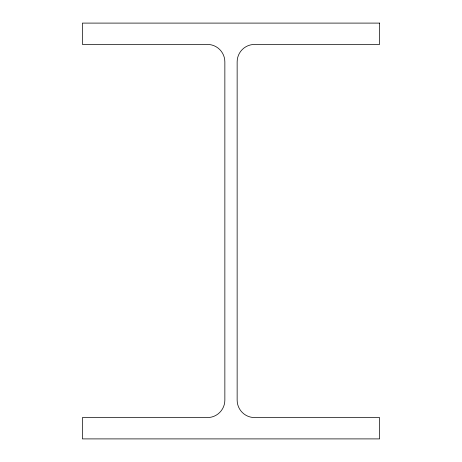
<?xml version="1.0" encoding="UTF-8"?>
<svg xmlns="http://www.w3.org/2000/svg" width="462" height="462" viewBox="0 0 462 462"><rect width="100%" height="100%" fill="white"/><g stroke="black" fill="none" stroke-linecap="round" stroke-linejoin="round"><path stroke-width="0.69" d="M379.597 23.1L82.403 23.1L82.403 44.421L207.38 44.421A17.475 17.475 0 0 1 224.855 61.896L224.855 400.104A17.475 17.475 0 0 1 207.38 417.579L82.403 417.579L82.403 438.9L379.597 438.9L379.597 417.579L254.62 417.579A17.475 17.475 0 0 1 237.145 400.104L237.145 61.896A17.475 17.475 0 0 1 254.62 44.421L379.597 44.421L379.597 23.1"/></g></svg>
